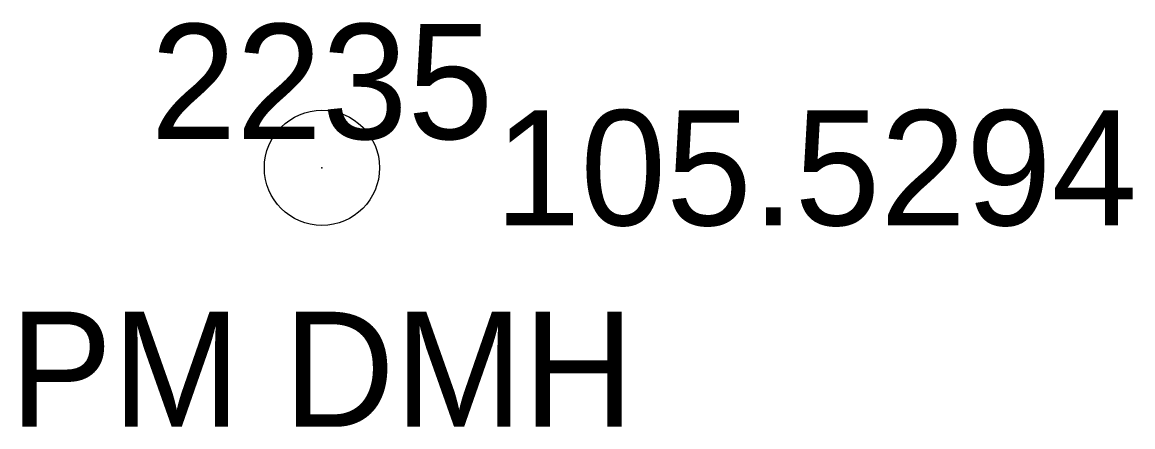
# Model space of a CAD drawing. Extents: x 1196333 to 1196982, y 245092 to 245652.
# Drawn here: x 1196977.566 to 1196982.386, y 245536.163 to 245537.92 of the extents above; entities that cross this region are included whole.
import ezdxf
from ezdxf.enums import TextEntityAlignment as Align

# ---------------------------------------------------------------- set-up
doc = ezdxf.new("R2010")
doc.units = 21
doc.header["$LTSCALE"] = 50
doc.header["$MEASUREMENT"] = 0
for name, color, linetype, lineweight, true_color in [('PNTDESC', 3, 'Continuous', 0, 0x00ff00), ('PNTELEV', 5, 'Continuous', 0, 0x0000ff), ('PNTS', 1, 'Continuous', 0, 0xff0000)]:
    doc.layers.add(name, color=color, linetype=linetype, lineweight=lineweight, true_color=true_color)
doc.layers.add('PNTNO', color=7, linetype='Continuous', lineweight=0)
doc.styles.add('PTXT', font='txt', dxfattribs={"height": 0.304801})

# ---------------------------------------------------------------- blocks, each defined once
blk = doc.blocks.new('SPT4')
at = {"color": 0, "linetype": 'Continuous'}
blk.add_circle((0, 0), 0.5, dxfattribs=at)
blk = doc.blocks.new('SRVPNO1')
at = {"layer": 'PNTDESC', "style": 'PTXT'}
blk.add_attdef('DESC2', text='', height=1, dxfattribs=at).set_placement((0, -1.75), align=Align.MIDDLE)
at = {"layer": 'PNTELEV', "style": 'PTXT'}
blk.add_attdef('ELEV2', (1.5, -0.5), '', height=1, dxfattribs=at)
at = {"layer": 'PNTNO', "style": 'PTXT'}
blk.add_attdef('PT#', text='', height=1, dxfattribs=at).set_placement((0, 0.75), align=Align.MIDDLE)

msp = doc.modelspace()

# ---------------------------------------------------------------- linework, layer by layer
at = {"layer": 'PNTS'}
msp.add_point((1196978.8669, 245537.288, 105.5294), dxfattribs=at)

# ---------------------------------------------------------------- block references
at = {"layer": 'PNTS', "xscale": 0.5, "yscale": 0.5, "zscale": 0.5}
msp.add_blockref('SRVPNO1', (1196978.8669, 245537.288, 105.5294), dxfattribs=at).add_auto_attribs({'PT#': '2235', 'ELEV2': '105.5294', 'DESC2': 'PM DMH'})
msp.add_blockref('SPT4', (1196978.8669, 245537.288, 105.5294), dxfattribs=at)

doc.saveas('drawing.dxf')
